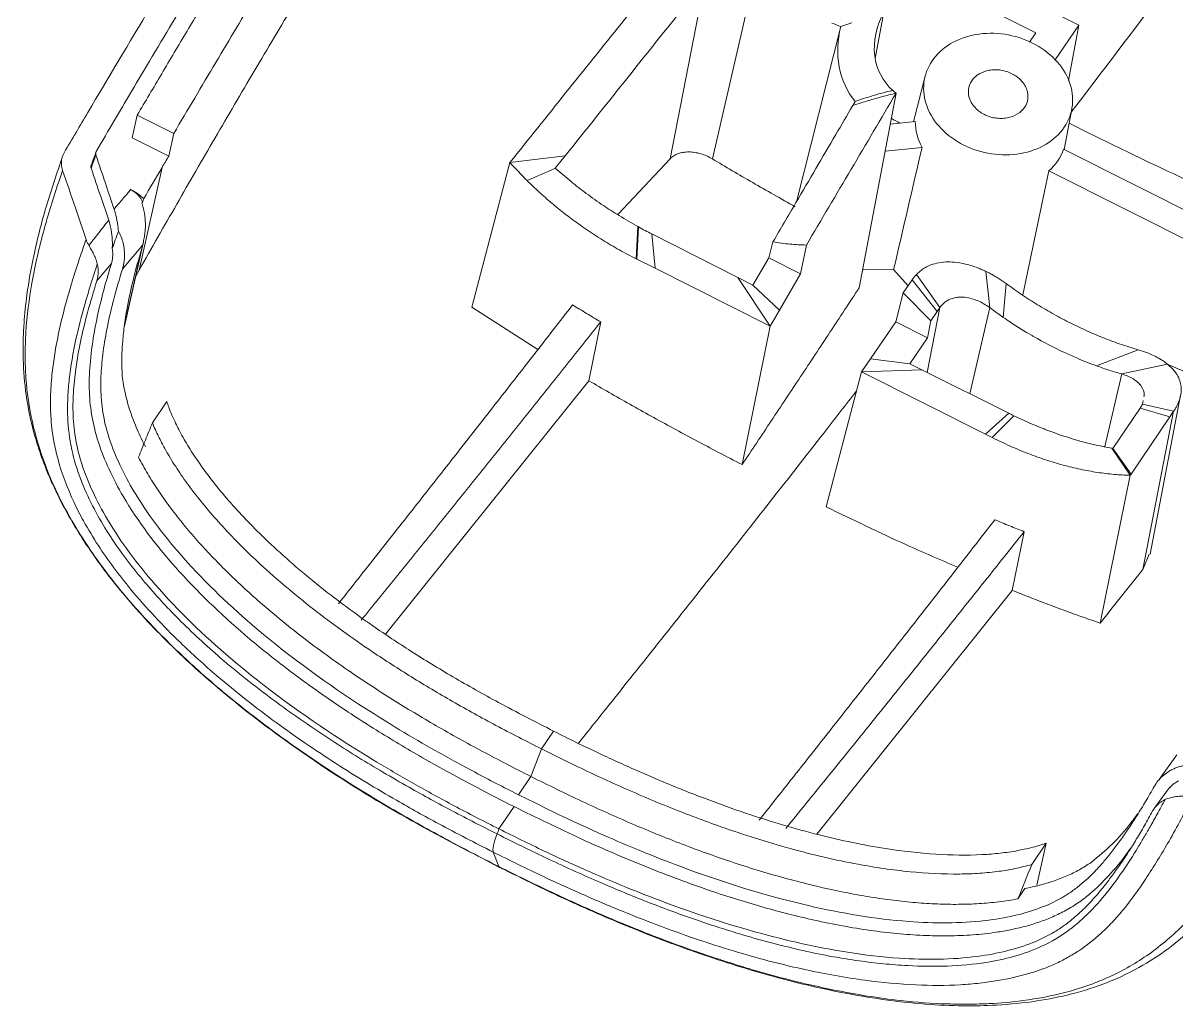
# Model space of a CAD drawing. Header units: inches. Extents: x 1631 to 3663, y 1126 to 1454.
# Drawn here: x 1970.63 to 2001.33, y 1200.53 to 1226.67 of the extents above; entities that cross this region are included whole.
import ezdxf

# ---------------------------------------------------------------- set-up
doc = ezdxf.new("R2010")
doc.units = ezdxf.units.IN
doc.header["$LTSCALE"] = 15

msp = doc.modelspace()

# ---------------------------------------------------------------- linework, layer by layer
at = {"color": 7, "linetype": 'Continuous', "lineweight": 15}
for p, q in [((1989.524, 1231.234), (1998.717, 1226.62)), ((1989.179, 1230.634), (1997.577, 1226.418)), ((1987.846, 1223.064), (1988.769, 1227.799)), ((1990.07, 1227.806), (1988.971, 1223.062)), ((1993.534, 1226.963), (1993.303, 1225.735)), ((1991.207, 1221.923), (1992.387, 1226.581)), ((1992.68, 1226.679), (1992.387, 1226.581)), ((1997.407, 1226.167), (1997.577, 1226.418)), ((1998.717, 1226.62), (1998.094, 1225.699)), ((1998.445, 1225.15), (1998.717, 1226.62)), ((1994.63, 1225.258), (1994.324, 1224.047)), ((1992.704, 1224.479), (1992.769, 1224.59)), ((1992.878, 1219.636), (1993.858, 1224.809)), ((1998.326, 1223.312), (1998.533, 1224.388)), ((1973.534, 1223.623), (1973.669, 1224.225)), ((1973.668, 1224.225), (1974.64, 1223.738)), ((1994.368, 1224.052), (1993.702, 1223.985)), ((1974.506, 1223.136), (1974.64, 1223.738)), ((1973.534, 1223.623), (1974.506, 1223.136)), ((1994.55, 1223.368), (1993.566, 1223.268)), ((1983.584, 1222.968), (1985.054, 1223.141)), ((1985.054, 1223.141), (1984.792, 1222.812)), ((1986.466, 1221.588), (1987.846, 1223.064)), ((2005.88, 1219.519), (1998.313, 1223.318)), ((1973.72, 1220.104), (1974.328, 1222.835)), ((1983.584, 1222.968), (1982.573, 1219.116)), ((1997.233, 1219.445), (1997.923, 1222.74)), ((1997.923, 1222.74), (2005.489, 1218.942)), ((1973.493, 1222.245), (1973.457, 1222.196)), ((1986.947, 1220.402), (1986.986, 1221.261)), ((1986.962, 1220.394), (1987.006, 1221.25)), ((1989.647, 1219.908), (1987.358, 1221.065)), ((1987.358, 1221.065), (1987.446, 1220.151)), ((1973.332, 1218.608), (1973.832, 1220.851)), ((1990.47, 1220.426), (1990.581, 1220.853)), ((1991.471, 1220.769), (1991.316, 1220.001)), ((1986.962, 1220.394), (1986.947, 1220.402)), ((1987.446, 1220.151), (1986.962, 1220.394)), ((1990.05, 1219.705), (1990.47, 1220.426)), ((1990.47, 1220.426), (1991.316, 1220.001)), ((1973.72, 1220.104), (1973.63, 1219.944)), ((1990.507, 1218.615), (1987.446, 1220.151)), ((1991.316, 1220.001), (1990.754, 1219.038)), ((1992.968, 1220.108), (1993.792, 1220.115)), ((1993.792, 1220.115), (1994.179, 1219.687)), ((1995.023, 1219.106), (1994.397, 1219.982)), ((1996.247, 1220.07), (1996.348, 1219.106)), ((1989.647, 1219.908), (1990.05, 1219.705)), ((1990.507, 1218.615), (1989.647, 1219.908)), ((1990.754, 1219.038), (1990.05, 1219.705)), ((1994.05, 1219.496), (1994.283, 1219.84)), ((1994.283, 1219.84), (1994.95, 1218.998)), ((1996.783, 1219.749), (1996.71, 1218.845)), ((1993.85, 1218.729), (1994.05, 1219.496)), ((1994.787, 1218.756), (1994.05, 1219.496)), ((1982.573, 1219.116), (1984.325, 1217.994)), ((1990.507, 1218.615), (1990.754, 1219.038)), ((1995.023, 1219.106), (1994.95, 1218.998)), ((1986.001, 1218.725), (1985.683, 1217.162)), ((1993.176, 1217.742), (1993.85, 1218.729)), ((1993.85, 1218.729), (1994.695, 1218.305)), ((1994.787, 1218.756), (1994.695, 1218.305)), ((1994.95, 1218.998), (1994.787, 1218.756)), ((1989.762, 1214.928), (1990.507, 1218.615)), ((1994.695, 1218.305), (1994.22, 1217.612)), ((2000.299, 1217.984), (1999.192, 1217.556)), ((1993.176, 1217.742), (1992.938, 1217.394)), ((1994.22, 1217.611), (1993.176, 1217.742)), ((1994.22, 1217.612), (1994.542, 1217.451)), ((1999.864, 1217.341), (2001.079, 1217.603)), ((1992.938, 1217.394), (1992.002, 1213.804)), ((1994.542, 1217.451), (1992.938, 1217.394)), ((1996.233, 1215.74), (1992.938, 1217.394)), ((1996.86, 1216.294), (1994.542, 1217.451)), ((1980.27, 1210.419), (1985.683, 1217.162)), ((1974.071, 1216.039), (1974.456, 1216.608)), ((2000.432, 1216.631), (2000.412, 1216.532)), ((2000.614, 1212.544), (2001.429, 1216.773)), ((1996.233, 1215.74), (1996.86, 1216.294)), ((1999.629, 1215.358), (2000.355, 1216.431)), ((2001.144, 1216.204), (2000.355, 1216.431)), ((2000.412, 1216.533), (2001.24, 1216.347)), ((2000.424, 1212.143), (2001.24, 1216.347)), ((2001.24, 1216.347), (2001.144, 1216.204)), ((1996.989, 1216.231), (1996.417, 1215.648)), ((2001.144, 1216.204), (2000.112, 1214.679)), ((1996.417, 1215.648), (1996.233, 1215.74)), ((2000.09, 1214.647), (1999.601, 1215.363)), ((1999.601, 1215.363), (1999.629, 1215.358)), ((2000.112, 1214.679), (1999.629, 1215.358)), ((1999.289, 1210.713), (2000.09, 1214.647)), ((2000.09, 1214.647), (2000.112, 1214.679)), ((1996.948, 1211.584), (1997.266, 1213.145)), ((2000.59, 1212.551), (2000.424, 1212.143)), ((1996.948, 1211.584), (1991.747, 1205.1)), ((1984.746, 1207.839), (1984.425, 1207.365)), ((2001.328, 1207.206), (2000.859, 1206.554)), ((1984.143, 1206.632), (1983.814, 1206.146)), ((2001.134, 1206.338), (2000.773, 1205.841)), ((1983.695, 1205.832), (1983.293, 1205.238)), ((1983.695, 1205.832), (1983.663, 1205.848)), ((1983.141, 1204.621), (1983.285, 1204.239)), ((1997.854, 1204.862), (1997.469, 1204.293)), ((1997.854, 1204.862), (1997.604, 1203.741)), ((1997.101, 1203.378), (1997.287, 1203.652))]:
    msp.add_line(p, q, dxfattribs=at)
at = {"color": 8, "linetype": 'Continuous', "lineweight": 15}
for p, q in [((1973.782, 1220.655), (1973.339, 1218.672)), ((1994.687, 1217.378), (1995.023, 1219.106)), ((1996.348, 1219.106), (1995.817, 1216.815)), ((1999.416, 1215.41), (1999.864, 1217.341)), ((1985.658, 1207.829), (1985.41, 1207.52)), ((1983.285, 1204.239), (1983.31, 1204.215))]:
    msp.add_line(p, q, dxfattribs=at)
at = {"color": 7, "linetype": 'Continuous', "lineweight": 15}
for points, knots in [([(1971.724, 1223.226), (1971.935, 1223.584), (1972.688, 1224.863), (1973.83, 1226.779), (1975.213, 1229.065), (1976.36, 1230.939), (1977.625, 1232.983), (1979.027, 1235.222), (1980.428, 1237.429), (1981.332, 1238.835), (1981.642, 1239.317)], [0, 0, 0, 0, 0.067642, 0.242003, 0.359963, 0.49537, 0.591355, 0.74007, 0.910762, 1, 1, 1, 1]), ([(1972.578, 1223.26), (1972.74, 1223.537), (1973.183, 1224.292), (1974.036, 1225.734), (1975.267, 1227.791), (1977.089, 1230.792), (1979.146, 1234.109), (1981.038, 1237.098), (1982.042, 1238.66), (1982.405, 1239.225)], [0, 0, 0, 0, 0.052752, 0.143955, 0.273621, 0.441767, 0.708678, 0.894772, 1, 1, 1, 1]), ([(1973.669, 1224.225), (1973.885, 1224.591), (1974.324, 1225.333), (1974.998, 1226.465), (1975.696, 1227.63), (1976.418, 1228.826), (1977.165, 1230.056), (1977.936, 1231.317), (1978.734, 1232.61), (1979.556, 1233.935), (1980.117, 1234.829), (1980.401, 1235.282)], [0, 0, 0, 0, 0.100416, 0.203503, 0.309262, 0.417694, 0.528801, 0.642584, 0.759044, 0.878183, 1, 1, 1, 1]), ([(1981.37, 1234.795), (1981.083, 1234.337), (1980.506, 1233.417), (1979.648, 1232.034), (1978.791, 1230.643), (1977.86, 1229.119), (1976.847, 1227.444), (1975.745, 1225.605), (1975.012, 1224.366), (1974.64, 1223.738)], [0, 0, 0, 0, 0.123358, 0.2478, 0.373149, 0.499214, 0.660409, 0.827646, 1, 1, 1, 1]), ([(1973.72, 1220.103), (1974.052, 1220.688), (1974.721, 1221.863), (1975.742, 1223.627), (1976.784, 1225.405), (1977.944, 1227.355), (1979.232, 1229.488), (1980.658, 1231.81), (1981.633, 1233.362), (1982.126, 1234.147)], [0, 0, 0, 0, 0.122922, 0.247099, 0.372677, 0.499807, 0.662854, 0.829503, 1, 1, 1, 1]), ([(1983.584, 1222.968), (1984.078, 1223.584), (1985.067, 1224.814), (1986.55, 1226.665), (1987.541, 1227.903), (1988.035, 1228.521)], [0, 0, 0, 0, 0.33344, 0.666773, 1, 1, 1, 1]), ([(1993.768, 1224.883), (1993.509, 1225.112), (1993.335, 1225.441), (1993.245, 1226.176), (1993.329, 1226.583), (1993.534, 1226.963)], [0, 0, 0, 0, 0.5, 0.5, 1, 1, 1, 1]), ([(1992.769, 1224.59), (1992.558, 1224.852), (1992.265, 1225.485), (1992.294, 1226.221), (1992.387, 1226.581)], [-0.0000013, -0.0000013, -0.0000013, -0.0000013, 0.1729131, 0.3458287, 0.3458287, 0.3458287, 0.3458287]), ([(1997.491, 1226.141), (1997.26, 1226.256), (1997.007, 1226.337), (1996.49, 1226.414), (1996.227, 1226.412), (1995.731, 1226.324), (1995.499, 1226.239), (1995.101, 1226), (1994.936, 1225.845), (1994.696, 1225.491), (1994.621, 1225.29), (1994.576, 1224.874), (1994.604, 1224.658), (1994.76, 1224.244), (1994.887, 1224.046), (1995.22, 1223.696), (1995.426, 1223.546), (1995.657, 1223.43)], [0, 0, 0, 0, 0.125, 0.125, 0.25, 0.25, 0.375, 0.375, 0.5, 0.5, 0.625, 0.625, 0.75, 0.75, 0.875, 0.875, 1, 1, 1, 1]), ([(1995.657, 1223.43), (1995.887, 1223.315), (1996.141, 1223.234), (1996.658, 1223.157), (1996.921, 1223.159), (1997.416, 1223.247), (1997.648, 1223.332), (1998.046, 1223.571), (1998.211, 1223.726), (1998.452, 1224.08), (1998.526, 1224.281), (1998.571, 1224.697), (1998.543, 1224.913), (1998.387, 1225.327), (1998.26, 1225.525), (1997.927, 1225.875), (1997.721, 1226.025), (1997.491, 1226.141)], [0, 0, 0, 0, 0.125, 0.125, 0.25, 0.25, 0.375, 0.375, 0.5, 0.5, 0.625, 0.625, 0.75, 0.75, 0.875, 0.875, 1, 1, 1, 1]), ([(1996.207, 1224.243), (1996.184, 1224.255), (1996.139, 1224.279), (1996.077, 1224.321), (1996.019, 1224.367), (1995.948, 1224.435), (1995.873, 1224.529), (1995.792, 1224.691), (1995.763, 1224.907), (1995.852, 1225.148), (1996.051, 1225.333), (1996.283, 1225.418), (1996.487, 1225.437), (1996.644, 1225.425), (1996.799, 1225.391), (1996.893, 1225.349), (1996.94, 1225.328)], [0, 0, 0, 0, 0.03124, 0.062206, 0.093199, 0.124515, 0.188238, 0.252166, 0.374168, 0.500072, 0.625976, 0.747978, 0.811701, 0.875629, 0.937763, 1, 1, 1, 1]), ([(1996.94, 1225.328), (1996.962, 1225.316), (1997.006, 1225.293), (1997.066, 1225.253), (1997.123, 1225.208), (1997.194, 1225.142), (1997.271, 1225.047), (1997.335, 1224.92), (1997.368, 1224.788), (1997.368, 1224.619), (1997.294, 1224.424), (1997.1, 1224.24), (1996.866, 1224.153), (1996.654, 1224.134), (1996.495, 1224.147), (1996.343, 1224.182), (1996.252, 1224.223), (1996.207, 1224.243)], [0, 0, 0, 0, 0.030179, 0.060114, 0.090076, 0.120333, 0.185331, 0.250543, 0.315541, 0.380753, 0.500411, 0.62007, 0.749587, 0.814585, 0.879797, 0.939846, 1, 1, 1, 1]), ([(1992.769, 1224.59), (1992.834, 1224.613), (1993.01, 1224.672), (1993.288, 1224.759), (1993.554, 1224.832), (1993.711, 1224.87), (1993.768, 1224.883)], [0.0000148, 0.0000148, 0.0000148, 0.0000148, 0.1830497, 0.5000139, 0.8169782, 0.9999992, 0.9999992, 0.9999992, 0.9999992]), ([(1993.858, 1224.809), (1993.46, 1224.135), (1992.664, 1222.786), (1991.869, 1221.441), (1991.471, 1220.769)], [0, 0, 0, 0, 0.500009, 1, 1, 1, 1]), ([(1993.858, 1224.809), (1993.794, 1224.794), (1993.615, 1224.752), (1993.309, 1224.67), (1992.986, 1224.572), (1992.78, 1224.505), (1992.704, 1224.479)], [0, 0, 0, 0, 0.183036, 0.5, 0.816964, 1.000001, 1.000001, 1.000001, 1.000001]), ([(1990.581, 1220.853), (1990.785, 1221.201), (1991.342, 1222.152), (1992.05, 1223.361), (1992.554, 1224.222), (1992.704, 1224.479)], [0.3652288, 0.3652288, 0.3652288, 0.3652288, 0.5482645, 0.8652288, 1, 1, 1, 1]), ([(1993.732, 1224.139), (1993.767, 1224.119), (1993.845, 1224.074), (1993.924, 1224.034), (1993.967, 1224.012)], [0, 0, 0, 0, 0.451687, 1, 1, 1, 1]), ([(1971.685, 1223.13), (1971.532, 1222.683), (1971.233, 1221.812), (1970.922, 1220.581), (1970.737, 1219.544), (1970.658, 1218.782), (1970.631, 1218.21), (1970.633, 1217.576), (1970.7, 1216.751), (1970.873, 1215.906), (1971.08, 1215.241), (1971.246, 1214.799), (1971.468, 1214.282), (1971.832, 1213.561), (1972.458, 1212.551), (1973.389, 1211.341), (1974.663, 1209.987), (1976.303, 1208.544), (1978.322, 1207.055), (1980.683, 1205.574), (1982.416, 1204.678), (1983.31, 1204.216)], [0, 0, 0, 0, 0.057804, 0.112691, 0.155742, 0.186784, 0.206118, 0.225255, 0.263181, 0.305225, 0.32782, 0.34585, 0.361258, 0.394579, 0.441603, 0.502213, 0.576229, 0.663623, 0.764382, 0.878512, 1, 1, 1, 1]), ([(1971.684, 1222.756), (1971.676, 1222.781), (1971.66, 1222.833), (1971.649, 1222.914), (1971.65, 1222.993), (1971.665, 1223.102), (1971.699, 1223.174), (1971.724, 1223.226)], [0, 0, 0, 0, 0.148042, 0.312323, 0.492585, 0.633847, 1, 1, 1, 1]), ([(1972.443, 1222.811), (1972.463, 1222.87), (1972.505, 1222.989), (1972.548, 1223.107), (1972.57, 1223.166)], [0, 0, 0, 0, 0.4997494, 1, 1, 1, 1]), ([(1972.57, 1223.166), (1972.567, 1223.178), (1972.559, 1223.211), (1972.57, 1223.241), (1972.578, 1223.26)], [0, 0, 0, 0, 0.352554, 1, 1, 1, 1]), ([(1973.053, 1221.727), (1972.976, 1221.956), (1972.815, 1222.435), (1972.654, 1222.915), (1972.57, 1223.166)], [0, 0, 0, 0, 0.478706, 1, 1, 1, 1]), ([(1987.846, 1223.064), (1987.861, 1223.079), (1987.889, 1223.107), (1987.94, 1223.144), (1987.997, 1223.176), (1988.079, 1223.21), (1988.193, 1223.239), (1988.343, 1223.25), (1988.502, 1223.238), (1988.663, 1223.201), (1988.822, 1223.144), (1988.921, 1223.089), (1988.971, 1223.062)], [0, 0, 0, 0, 0.063424, 0.126448, 0.189638, 0.253554, 0.379239, 0.504948, 0.629667, 0.753773, 0.877281, 1, 1, 1, 1]), ([(1988.971, 1223.062), (1989.147, 1222.957), (1989.503, 1222.744), (1990.047, 1222.427), (1990.605, 1222.108), (1990.982, 1221.896), (1991.173, 1221.79)], [0, 0, 0, 0, 0.241477, 0.488602, 0.741426, 1, 1, 1, 1]), ([(1983.285, 1204.239), (1983.042, 1204.362), (1982.555, 1204.608), (1981.833, 1204.991), (1981.116, 1205.385), (1980.406, 1205.791), (1979.704, 1206.212), (1979.011, 1206.648), (1978.327, 1207.1), (1977.654, 1207.568), (1976.992, 1208.055), (1976.174, 1208.691), (1975.231, 1209.491), (1974.176, 1210.502), (1973.219, 1211.565), (1972.514, 1212.5), (1971.821, 1213.587), (1971.261, 1214.697), (1970.85, 1216.054), (1970.722, 1216.941), (1970.691, 1217.532), (1970.684, 1217.941), (1970.708, 1218.689), (1970.821, 1219.57), (1971.007, 1220.473), (1971.164, 1221.093), (1971.381, 1221.857), (1971.557, 1222.38), (1971.684, 1222.756)], [0, 0, 0, 0, 0.0334208, 0.0668647, 0.1003161, 0.1337754, 0.1672501, 0.2007428, 0.2342493, 0.2677688, 0.3013032, 0.3348566, 0.3945243, 0.452274, 0.5126101, 0.5678942, 0.5937466, 0.668146, 0.7166512, 0.764619, 0.7769408, 0.789432, 0.8150534, 0.8697453, 0.9002954, 0.9308185, 0.9502521, 1, 1, 1, 1]), ([(1971.684, 1222.756), (1971.797, 1222.424), (1972.007, 1221.809), (1972.213, 1221.197), (1972.308, 1220.916)], [0, 0, 0, 0, 0.540531, 1, 1, 1, 1]), ([(1972.451, 1222.905), (1972.446, 1222.897), (1972.439, 1222.881), (1972.436, 1222.857), (1972.437, 1222.838), (1972.439, 1222.823), (1972.442, 1222.815), (1972.443, 1222.811)], [0, 0, 0, 0, 0.302743, 0.556402, 0.757418, 0.905051, 1, 1, 1, 1]), ([(1972.909, 1221.434), (1972.838, 1221.643), (1972.683, 1222.101), (1972.527, 1222.561), (1972.443, 1222.811)], [0, 0, 0, 0, 0.4552, 1, 1, 1, 1]), ([(1984.792, 1222.812), (1984.927, 1222.692), (1985.196, 1222.464), (1985.624, 1222.132), (1986.051, 1221.831), (1986.51, 1221.536), (1986.818, 1221.355), (1986.986, 1221.261)], [0, 0, 0, 0, 0.205394, 0.395509, 0.602744, 0.785226, 1, 1, 1, 1]), ([(1986.947, 1220.402), (1986.872, 1220.44), (1986.72, 1220.518), (1986.495, 1220.64), (1986.273, 1220.768), (1986.053, 1220.901), (1985.835, 1221.04), (1985.62, 1221.183), (1985.355, 1221.369), (1985.044, 1221.601), (1984.695, 1221.884), (1984.359, 1222.178), (1984.148, 1222.382), (1984.042, 1222.484)], [0, 0, 0, 0, 0.071596, 0.14297, 0.214223, 0.285458, 0.356779, 0.428287, 0.500085, 0.625388, 0.750108, 0.874795, 1, 1, 1, 1]), ([(1973.457, 1222.196), (1973.423, 1222.157), (1973.355, 1222.08), (1973.255, 1221.963), (1973.155, 1221.844), (1973.087, 1221.766), (1973.053, 1221.727)], [0, 0, 0, 0, 0.246352, 0.496481, 0.748765, 1, 1, 1, 1]), ([(1973.814, 1221.919), (1973.801, 1221.944), (1973.774, 1221.993), (1973.726, 1222.059), (1973.667, 1222.126), (1973.591, 1222.191), (1973.525, 1222.227), (1973.493, 1222.245)], [0, 0, 0, 0, 0.184317, 0.357613, 0.520407, 0.762598, 1, 1, 1, 1]), ([(1973.842, 1222.005), (1973.788, 1222.05), (1973.684, 1222.14), (1973.555, 1222.21), (1973.493, 1222.245)], [0, 0, 0, 0, 0.514172, 1, 1, 1, 1]), ([(1973.883, 1221.416), (1973.881, 1221.451), (1973.874, 1221.531), (1973.853, 1221.662), (1973.826, 1221.784), (1973.803, 1221.858), (1973.795, 1221.885)], [0, 0, 0, 0, 0.214989, 0.497707, 0.821337, 1, 1, 1, 1]), ([(1973.814, 1221.919), (1973.819, 1221.933), (1973.828, 1221.962), (1973.837, 1221.99), (1973.842, 1222.005)], [0, 0, 0, 0, 0.489932, 1, 1, 1, 1]), ([(1973.053, 1221.727), (1973.061, 1221.701), (1973.079, 1221.647), (1973.103, 1221.555), (1973.126, 1221.452), (1973.151, 1221.315), (1973.164, 1221.208), (1973.172, 1221.142)], [0, 0, 0, 0, 0.14948, 0.314695, 0.495804, 0.688736, 1, 1, 1, 1]), ([(1972.909, 1221.434), (1972.865, 1221.377), (1972.778, 1221.265), (1972.649, 1221.095), (1972.539, 1220.955), (1972.461, 1220.859), (1972.415, 1220.804), (1972.393, 1220.776), (1972.381, 1220.763)], [0, 0, 0, 0, 0.251092, 0.501364, 0.750953, 0.875547, 0.937807, 1, 1, 1, 1]), ([(1973.005, 1220.678), (1973.006, 1220.705), (1973.008, 1220.765), (1973.008, 1220.861), (1973.001, 1220.972), (1972.987, 1221.105), (1972.963, 1221.237), (1972.936, 1221.351), (1972.917, 1221.41), (1972.909, 1221.434)], [0, 0, 0, 0, 0.093122, 0.207617, 0.343527, 0.500649, 0.717657, 0.883772, 1, 1, 1, 1]), ([(1973.812, 1220.766), (1973.816, 1220.784), (1973.826, 1220.823), (1973.841, 1220.89), (1973.856, 1220.969), (1973.869, 1221.051), (1973.88, 1221.138), (1973.886, 1221.226), (1973.888, 1221.322), (1973.885, 1221.384), (1973.883, 1221.416)], [0, 0, 0, 0, 0.089348, 0.194483, 0.31654, 0.456296, 0.568528, 0.714453, 0.856693, 1, 1, 1, 1]), ([(1987.006, 1221.25), (1987.123, 1221.186), (1987.24, 1221.124), (1987.358, 1221.065), (1987.358, 1221.065)], [0.1565528, 0.1565528, 0.1565528, 0.1565528, 0.8435522, 0.8435626, 0.8435626, 0.8435626, 0.8435626]), ([(1972.308, 1220.916), (1972.25, 1220.751), (1972.144, 1220.45), (1972.01, 1220.037), (1971.909, 1219.707), (1971.805, 1219.35), (1971.682, 1218.894), (1971.521, 1218.193), (1971.403, 1217.454), (1971.355, 1216.759), (1971.363, 1216.17), (1971.429, 1215.613), (1971.606, 1214.835), (1971.881, 1214.119), (1972.267, 1213.368), (1972.744, 1212.578), (1973.577, 1211.466), (1974.654, 1210.322), (1975.955, 1209.146), (1977.075, 1208.268), (1978.406, 1207.326), (1979.477, 1206.639), (1980.668, 1205.936), (1981.788, 1205.311), (1982.655, 1204.869), (1983.141, 1204.621)], [0, 0, 0, 0, 0.024487, 0.044837, 0.061022, 0.07302, 0.097135, 0.127744, 0.17447, 0.202289, 0.225134, 0.25594, 0.27886, 0.333327, 0.358191, 0.391937, 0.456835, 0.544074, 0.603251, 0.694077, 0.737169, 0.82514, 0.867387, 0.925707, 1, 1, 1, 1]), ([(1972.381, 1220.763), (1972.366, 1220.788), (1972.337, 1220.838), (1972.318, 1220.889), (1972.308, 1220.916)], [0, 0, 0, 0, 0.4889959, 1, 1, 1, 1]), ([(1973.172, 1221.142), (1973.143, 1221.063), (1973.086, 1220.909), (1973.032, 1220.754), (1973.005, 1220.678)], [0, 0, 0, 0, 0.511174, 1, 1, 1, 1]), ([(1973.273, 1220.127), (1973.283, 1220.16), (1973.302, 1220.226), (1973.32, 1220.328), (1973.33, 1220.432), (1973.331, 1220.538), (1973.323, 1220.668), (1973.298, 1220.819), (1973.248, 1220.987), (1973.197, 1221.09), (1973.172, 1221.142)], [0, 0, 0, 0, 0.101402, 0.20177, 0.301908, 0.402624, 0.504713, 0.672228, 0.836048, 1, 1, 1, 1]), ([(1972.381, 1220.763), (1972.392, 1220.745), (1972.413, 1220.709), (1972.445, 1220.652), (1972.477, 1220.593), (1972.516, 1220.516), (1972.566, 1220.41), (1972.592, 1220.318), (1972.607, 1220.269)], [0, 0, 0, 0, 0.130905, 0.259564, 0.385455, 0.508079, 0.734261, 1, 1, 1, 1]), ([(1973.005, 1220.678), (1973.008, 1220.656), (1973.015, 1220.61), (1973.018, 1220.54), (1973.017, 1220.46), (1973.007, 1220.371), (1972.991, 1220.309), (1972.983, 1220.278)], [0, 0, 0, 0, 0.1688913, 0.3390462, 0.5117093, 0.7612358, 1, 1, 1, 1]), ([(1973.272, 1217.288), (1973.268, 1217.351), (1973.261, 1217.473), (1973.258, 1217.653), (1973.26, 1217.825), (1973.266, 1217.991), (1973.283, 1218.248), (1973.321, 1218.614), (1973.412, 1219.187), (1973.56, 1219.875), (1973.707, 1220.392), (1973.782, 1220.655)], [0, 0, 0, 0, 0.053688, 0.105383, 0.1552, 0.203159, 0.249202, 0.379247, 0.525047, 0.758584, 1, 1, 1, 1]), ([(1973.782, 1220.655), (1973.787, 1220.673), (1973.798, 1220.71), (1973.807, 1220.747), (1973.812, 1220.766)], [0, 0, 0, 0, 0.477854, 1, 1, 1, 1]), ([(1991.471, 1220.769), (1991.399, 1220.772), (1991.255, 1220.777), (1991.033, 1220.794), (1990.809, 1220.818), (1990.657, 1220.841), (1990.581, 1220.853)], [0, 0, 0, 0, 0.250194, 0.5, 0.749806, 1, 1, 1, 1]), ([(1983.243, 1205.105), (1983.046, 1205.204), (1982.651, 1205.402), (1982.064, 1205.708), (1981.481, 1206.021), (1980.861, 1206.367), (1980.001, 1206.863), (1978.772, 1207.62), (1977.562, 1208.455), (1976.563, 1209.221), (1975.717, 1209.917), (1974.801, 1210.763), (1973.83, 1211.813), (1973.12, 1212.739), (1972.464, 1213.805), (1972.07, 1214.691), (1971.853, 1215.657), (1971.805, 1216.272), (1971.826, 1216.859), (1971.89, 1217.532), (1972.045, 1218.348), (1972.259, 1219.143), (1972.444, 1219.766), (1972.549, 1220.09), (1972.607, 1220.269)], [0, 0, 0, 0, 0.031961, 0.063918, 0.095877, 0.127836, 0.1669, 0.239721, 0.337087, 0.379514, 0.421731, 0.495167, 0.558618, 0.626695, 0.661172, 0.736801, 0.762696, 0.803315, 0.825976, 0.849016, 0.903212, 0.949354, 0.972041, 1, 1, 1, 1]), ([(1983.663, 1205.848), (1983.434, 1205.963), (1982.98, 1206.193), (1982.312, 1206.547), (1981.659, 1206.904), (1981.023, 1207.267), (1980.403, 1207.635), (1979.8, 1208.009), (1979.214, 1208.389), (1978.645, 1208.775), (1978.093, 1209.168), (1977.559, 1209.568), (1977.042, 1209.975), (1976.047, 1210.803), (1974.702, 1212.088), (1973.526, 1213.625), (1972.91, 1214.792), (1972.628, 1215.496), (1972.451, 1216.19), (1972.379, 1216.879), (1972.403, 1217.618), (1972.498, 1218.335), (1972.637, 1219.021), (1972.794, 1219.65), (1972.919, 1220.068), (1972.983, 1220.278)], [0, 0, 0, 0, 0.03879, 0.076972, 0.114555, 0.151548, 0.187959, 0.223794, 0.259062, 0.293774, 0.327935, 0.361556, 0.394643, 0.427205, 0.55702, 0.673603, 0.71386, 0.753085, 0.786165, 0.820745, 0.857388, 0.899305, 0.93232, 0.965891, 1, 1, 1, 1]), ([(1972.593, 1219.816), (1972.6, 1219.839), (1972.613, 1219.885), (1972.624, 1219.959), (1972.631, 1220.049), (1972.629, 1220.153), (1972.614, 1220.231), (1972.607, 1220.269)], [0, 0, 0, 0, 0.159135, 0.322815, 0.492671, 0.750355, 1, 1, 1, 1]), ([(1996.247, 1220.07), (1996.215, 1220.085), (1996.143, 1220.118), (1996.02, 1220.168), (1995.872, 1220.22), (1995.661, 1220.279), (1995.427, 1220.318), (1995.169, 1220.325), (1994.944, 1220.295), (1994.753, 1220.233), (1994.608, 1220.157), (1994.495, 1220.078), (1994.429, 1220.014), (1994.397, 1219.982)], [0, 0, 0, 0, 0.046646, 0.105862, 0.177633, 0.26194, 0.413399, 0.524395, 0.657396, 0.775565, 0.852524, 0.927258, 1, 1, 1, 1]), ([(1983.814, 1206.146), (1983.616, 1206.246), (1983.228, 1206.442), (1982.664, 1206.738), (1982.129, 1207.026), (1981.458, 1207.399), (1980.662, 1207.862), (1979.033, 1208.875), (1977.037, 1210.313), (1974.998, 1212.243), (1973.837, 1213.743), (1973.244, 1214.811), (1972.955, 1215.495), (1972.798, 1216.049), (1972.729, 1216.477), (1972.695, 1216.873), (1972.7, 1217.364), (1972.76, 1217.967), (1972.875, 1218.631), (1973.045, 1219.361), (1973.195, 1219.863), (1973.273, 1220.127)], [0, 0, 0, 0, 0.03452, 0.067503, 0.098951, 0.128868, 0.186952, 0.242054, 0.427122, 0.567775, 0.674238, 0.715934, 0.753994, 0.787301, 0.803994, 0.820897, 0.849025, 0.880808, 0.916467, 0.95616, 1, 1, 1, 1]), ([(1994.397, 1219.982), (1994.376, 1219.96), (1994.336, 1219.915), (1994.3, 1219.865), (1994.283, 1219.84)], [0, 0, 0, 0, 0.502484, 1, 1, 1, 1]), ([(1996.783, 1219.749), (1996.75, 1219.773), (1996.683, 1219.821), (1996.578, 1219.889), (1996.471, 1219.954), (1996.36, 1220.015), (1996.285, 1220.051), (1996.247, 1220.07)], [0, 0, 0, 0, 0.19399, 0.390954, 0.590923, 0.793929, 1, 1, 1, 1]), ([(1983.293, 1205.238), (1983.089, 1205.341), (1982.69, 1205.543), (1982.11, 1205.847), (1981.561, 1206.143), (1980.872, 1206.526), (1980.055, 1207.003), (1978.382, 1208.047), (1976.333, 1209.53), (1974.247, 1211.524), (1973.071, 1213.078), (1972.482, 1214.182), (1972.198, 1214.888), (1972.049, 1215.462), (1971.984, 1215.908), (1971.953, 1216.33), (1971.963, 1216.858), (1972.031, 1217.507), (1972.159, 1218.221), (1972.345, 1219), (1972.508, 1219.536), (1972.593, 1219.816)], [0, 0, 0, 0, 0.034269, 0.066971, 0.098109, 0.127681, 0.185286, 0.239875, 0.423312, 0.562585, 0.667858, 0.70895, 0.746506, 0.779708, 0.796578, 0.813796, 0.843357, 0.876572, 0.913659, 0.954767, 1, 1, 1, 1]), ([(1989.762, 1214.928), (1990.021, 1215.317), (1990.538, 1216.094), (1991.316, 1217.268), (1992.096, 1218.448), (1992.618, 1219.24), (1992.878, 1219.636)], [0, 0, 0, 0, 0.249922, 0.499893, 0.749917, 1, 1, 1, 1]), ([(1996.783, 1219.749), (1996.852, 1219.699), (1996.988, 1219.599), (1997.197, 1219.455), (1997.409, 1219.316), (1997.623, 1219.181), (1997.839, 1219.051), (1998.058, 1218.926), (1998.28, 1218.806), (1998.578, 1218.652), (1998.952, 1218.474), (1999.403, 1218.285), (1999.853, 1218.118), (2000.15, 1218.029), (2000.299, 1217.984)], [0, 0, 0, 0, 0.062757, 0.125264, 0.187608, 0.24988, 0.31217, 0.374567, 0.437161, 0.500041, 0.625527, 0.750203, 0.874787, 1, 1, 1, 1]), ([(1996.348, 1219.106), (1996.345, 1219.107), (1996.25, 1219.178), (1996.105, 1219.261), (1995.899, 1219.339), (1995.714, 1219.383), (1995.557, 1219.388), (1995.373, 1219.362), (1995.257, 1219.32), (1995.118, 1219.222), (1995.06, 1219.161), (1995.023, 1219.106), (1995.023, 1219.106), (1995.023, 1219.106), (1995.023, 1219.106)], [-0.000071, -0.000071, -0.000071, -0.000071, 0.005674, 0.213139, 0.298469, 0.418588, 0.583192, 0.619161, 0.816362, 0.854129, 0.999929, 0.999929, 0.999929, 1, 1, 1, 1]), ([(1979.022, 1211.229), (1979.37, 1211.67), (1980.065, 1212.549), (1981.108, 1213.873), (1982.148, 1215.197), (1983.185, 1216.522), (1984.218, 1217.847), (1984.908, 1218.734), (1985.252, 1219.176)], [0, 0, 0, 0, 0.168866, 0.336849, 0.503951, 0.670175, 0.835524, 1, 1, 1, 1]), ([(1985.252, 1219.176), (1985.376, 1219.101), (1985.625, 1218.949), (1985.875, 1218.8), (1986.001, 1218.725)], [0, 0, 0, 0, 0.497278, 1, 1, 1, 1]), ([(1986.001, 1218.725), (1985.7, 1218.346), (1985.097, 1217.588), (1984.192, 1216.454), (1983.284, 1215.32), (1982.372, 1214.186), (1981.458, 1213.052), (1980.541, 1211.918), (1979.929, 1211.164), (1979.623, 1210.787)], [0, 0, 0, 0, 0.140627, 0.281994, 0.424104, 0.566957, 0.710556, 0.854903, 1, 1, 1, 1]), ([(1999.192, 1217.556), (1999.015, 1217.62), (1998.731, 1217.733), (1998.169, 1217.985), (1997.773, 1218.19), (1997.296, 1218.465), (1997.025, 1218.633), (1996.774, 1218.801), (1996.71, 1218.845)], [0.0000001, 0.0000001, 0.0000001, 0.0000001, 0.2081674, 0.335581, 0.664419, 0.6821136, 0.9182008, 0.9999999, 0.9999999, 0.9999999, 0.9999999]), ([(2001.079, 1217.603), (2001.049, 1217.626), (2000.992, 1217.67), (2000.901, 1217.728), (2000.814, 1217.778), (2000.692, 1217.84), (2000.526, 1217.913), (2000.374, 1217.961), (2000.299, 1217.984)], [0, 0, 0, 0, 0.147289, 0.281107, 0.401444, 0.508295, 0.756709, 1, 1, 1, 1]), ([(1999.864, 1217.341), (1999.808, 1217.356), (1999.698, 1217.387), (1999.53, 1217.439), (1999.362, 1217.495), (1999.248, 1217.536), (1999.192, 1217.556)], [0, 0, 0, 0, 0.2476318, 0.4966969, 0.7474146, 1, 1, 1, 1]), ([(2001.24, 1216.347), (2001.258, 1216.374), (2001.294, 1216.429), (2001.338, 1216.511), (2001.376, 1216.594), (2001.415, 1216.704), (2001.445, 1216.844), (2001.447, 1217.005), (2001.412, 1217.165), (2001.348, 1217.305), (2001.243, 1217.455), (2001.143, 1217.545), (2001.079, 1217.603)], [0, 0, 0, 0, 0.055576, 0.111682, 0.16842, 0.22589, 0.342619, 0.468147, 0.587823, 0.726546, 0.823696, 1, 1, 1, 1]), ([(2001.088, 1217.594), (2001.128, 1217.576), (2001.569, 1217.388), (2002.393, 1217.063), (2003.585, 1216.614), (2004.756, 1216.215), (2005.873, 1215.881), (2006.88, 1215.624), (2007.836, 1215.438), (2008.567, 1215.329), (2008.974, 1215.325), (2009.069, 1215.324)], [0, 0, 0, 0, 0.0147649, 0.1631799, 0.3037704, 0.454871, 0.596214, 0.718557, 0.8319712, 0.9605932, 1, 1, 1, 1]), ([(1973.889, 1215.398), (1973.85, 1215.475), (1973.773, 1215.628), (1973.667, 1215.862), (1973.57, 1216.097), (1973.485, 1216.334), (1973.411, 1216.572), (1973.351, 1216.81), (1973.303, 1217.049), (1973.282, 1217.209), (1973.272, 1217.288)], [0, 0, 0, 0, 0.128839, 0.256789, 0.383613, 0.50914, 0.633303, 0.75624, 0.878278, 1, 1, 1, 1]), ([(1999.864, 1217.341), (1999.973, 1217.301), (2000.154, 1217.235), (2000.307, 1217.108), (2000.416, 1216.969), (2000.481, 1216.85), (2000.457, 1216.747), (2000.453, 1216.733)], [0, 0, 0, 0, 0.317665, 0.52914, 0.637716, 0.94823, 1, 1, 1, 1]), ([(1985.683, 1217.162), (1985.862, 1217.057), (1986.225, 1216.846), (1986.778, 1216.532), (1987.346, 1216.215), (1987.929, 1215.896), (1988.526, 1215.575), (1989.139, 1215.251), (1989.553, 1215.036), (1989.762, 1214.928)], [0, 0, 0, 0, 0.133184, 0.269549, 0.409124, 0.551933, 0.698001, 0.84735, 1, 1, 1, 1]), ([(1974.456, 1216.608), (1974.473, 1216.558), (1974.514, 1216.436), (1974.592, 1216.244), (1974.682, 1216.046), (1974.817, 1215.776), (1975.008, 1215.438), (1975.413, 1214.813), (1976.056, 1213.993), (1977.074, 1212.922), (1978.371, 1211.78), (1979.715, 1210.778), (1980.973, 1209.943), (1982.089, 1209.264), (1983.352, 1208.552), (1984.256, 1208.09), (1984.746, 1207.839)], [0, 0, 0, 0, 0.011368, 0.027578, 0.044676, 0.05794, 0.092556, 0.128218, 0.218349, 0.317201, 0.448269, 0.594267, 0.682869, 0.778241, 0.879836, 1, 1, 1, 1]), ([(2000.354, 1216.431), (2000.365, 1216.448), (2000.387, 1216.482), (2000.404, 1216.516), (2000.412, 1216.533)], [0, 0, 0, 0, 0.507476, 1, 1, 1, 1]), ([(1974.071, 1216.039), (1974.097, 1215.978), (1974.149, 1215.857), (1974.232, 1215.683), (1974.315, 1215.518), (1974.398, 1215.365), (1974.542, 1215.11), (1974.763, 1214.757), (1975.233, 1214.094), (1975.946, 1213.248), (1977.037, 1212.164), (1978.366, 1211.048), (1979.725, 1210.07), (1980.971, 1209.268), (1982.068, 1208.617), (1983.222, 1207.978), (1984.02, 1207.572), (1984.425, 1207.365)], [0, 0, 0, 0, 0.0144259, 0.0283141, 0.0415619, 0.0541139, 0.065929, 0.1045334, 0.144002, 0.2415497, 0.3439902, 0.478651, 0.6204084, 0.7105718, 0.8038309, 0.9002581, 1, 1, 1, 1]), ([(1996.989, 1216.231), (1997.249, 1216.105), (1997.543, 1215.975), (1998.116, 1215.752), (1998.441, 1215.643), (1999.021, 1215.479), (1999.322, 1215.412), (1999.601, 1215.363)], [0, 0, 0, 0, 0.2965329, 0.3333207, 0.6495628, 0.6666809, 0.9999999, 0.9999999, 0.9999999, 0.9999999]), ([(2000.09, 1214.647), (2000.019, 1214.649), (1999.876, 1214.653), (1999.658, 1214.669), (1999.438, 1214.691), (1999.215, 1214.722), (1998.99, 1214.759), (1998.762, 1214.804), (1998.532, 1214.856), (1998.223, 1214.936), (1997.833, 1215.053), (1997.362, 1215.223), (1996.888, 1215.419), (1996.575, 1215.571), (1996.417, 1215.648)], [0, 0, 0, 0, 0.063041, 0.125718, 0.188122, 0.250345, 0.312478, 0.374616, 0.436852, 0.499277, 0.623884, 0.748377, 0.873502, 1, 1, 1, 1]), ([(1984.143, 1206.632), (1983.925, 1206.743), (1983.492, 1206.962), (1982.854, 1207.298), (1982.232, 1207.637), (1981.625, 1207.98), (1981.035, 1208.328), (1980.46, 1208.68), (1979.901, 1209.038), (1979.093, 1209.578), (1978.068, 1210.319), (1977.101, 1211.111), (1976.425, 1211.722), (1976.001, 1212.13), (1975.598, 1212.543), (1975.217, 1212.961), (1974.86, 1213.384), (1974.528, 1213.811), (1974.223, 1214.243), (1973.945, 1214.677), (1973.783, 1214.976), (1973.703, 1215.124)], [0, 0, 0, 0, 0.0539378, 0.106981, 0.1591503, 0.2104598, 0.2609217, 0.310544, 0.3593383, 0.4073207, 0.5251085, 0.6381721, 0.6821383, 0.7251692, 0.767267, 0.8084344, 0.8486705, 0.8879621, 0.9262837, 0.9636254, 1, 1, 1, 1]), ([(1995.495, 1212.199), (1995.036, 1212.397), (1993.868, 1212.903), (1992.707, 1213.464), (1992.002, 1213.804)], [0, 0, 0, 0, 0.392342, 1, 1, 1, 1]), ([(1990.215, 1205.47), (1990.566, 1205.913), (1991.266, 1206.798), (1992.317, 1208.131), (1993.364, 1209.463), (1994.407, 1210.795), (1995.447, 1212.126), (1996.14, 1213.017), (1996.485, 1213.462)], [0, 0, 0, 0, 0.169204, 0.337389, 0.504558, 0.670714, 0.83586, 1, 1, 1, 1]), ([(1996.485, 1213.462), (1996.617, 1213.407), (1996.877, 1213.3), (1997.137, 1213.196), (1997.266, 1213.145)], [0, 0, 0, 0, 0.506355, 1, 1, 1, 1]), ([(1997.266, 1213.145), (1996.916, 1212.706), (1996.215, 1211.824), (1995.164, 1210.508), (1994.11, 1209.191), (1993.052, 1207.876), (1991.991, 1206.561), (1991.284, 1205.689), (1990.929, 1205.252)], [0, 0, 0, 0, 0.164481, 0.329833, 0.496057, 0.663158, 0.831138, 1, 1, 1, 1]), ([(1999.289, 1210.713), (1999.139, 1210.764), (1998.834, 1210.869), (1998.374, 1211.035), (1997.905, 1211.21), (1997.429, 1211.393), (1997.109, 1211.52), (1996.948, 1211.584)], [0, 0, 0, 0, 0.1932391, 0.3900747, 0.590304, 0.7936976, 1, 1, 1, 1]), ([(1984.746, 1207.839), (1984.952, 1207.736), (1985.353, 1207.537), (1985.94, 1207.256), (1986.493, 1206.999), (1987.013, 1206.766), (1987.751, 1206.447), (1988.698, 1206.065), (1990.125, 1205.552), (1991.737, 1205.071), (1993.426, 1204.716), (1994.879, 1204.547), (1995.901, 1204.53), (1996.625, 1204.587), (1996.998, 1204.641), (1997.285, 1204.698), (1997.491, 1204.747), (1997.686, 1204.803), (1997.805, 1204.845), (1997.854, 1204.862)], [0, 0, 0, 0, 0.0502989, 0.0976092, 0.1419412, 0.1833031, 0.2217018, 0.3171579, 0.4057552, 0.5521194, 0.683482, 0.7821525, 0.8721634, 0.9076085, 0.9420184, 0.9552606, 0.9722828, 0.9886627, 1, 1, 1, 1]), ([(1984.425, 1207.365), (1984.66, 1207.248), (1985.124, 1207.017), (1985.821, 1206.686), (1986.509, 1206.371), (1987.191, 1206.075), (1987.864, 1205.797), (1988.53, 1205.537), (1989.583, 1205.152), (1991.012, 1204.699), (1992.697, 1204.302), (1994.205, 1204.081), (1995.291, 1204.024), (1996.083, 1204.053), (1996.571, 1204.102), (1997.034, 1204.178), (1997.318, 1204.253), (1997.469, 1204.293)], [0, 0, 0, 0, 0.05736, 0.113613, 0.1688, 0.222945, 0.276069, 0.328187, 0.379312, 0.521139, 0.655901, 0.758282, 0.8558, 0.895332, 0.933949, 0.965011, 1, 1, 1, 1]), ([(2001.586, 1206.929), (2001.551, 1206.924), (2001.48, 1206.915), (2001.377, 1206.888), (2001.277, 1206.852), (2001.18, 1206.807), (2001.067, 1206.74), (2000.944, 1206.645), (2000.82, 1206.517), (2000.758, 1206.418), (2000.727, 1206.368)], [0, 0, 0, 0, 0.09852, 0.196391, 0.294524, 0.393823, 0.49516, 0.664602, 0.831532, 1, 1, 1, 1]), ([(1983.285, 1204.239), (1983.512, 1204.126), (1983.976, 1203.895), (1984.688, 1203.555), (1985.428, 1203.216), (1986.194, 1202.881), (1986.986, 1202.553), (1987.769, 1202.25), (1988.828, 1201.867), (1990.291, 1201.399), (1992.108, 1200.946), (1993.805, 1200.672), (1995.007, 1200.582), (1995.789, 1200.573), (1996.458, 1200.591), (1997.326, 1200.666), (1998.235, 1200.839), (1998.972, 1201.068), (1999.704, 1201.364), (2000.555, 1201.84), (2001.444, 1202.59), (2002.012, 1203.211), (2002.422, 1203.732), (2002.72, 1204.14), (2003.062, 1204.655), (2003.394, 1205.193), (2003.746, 1205.8), (2003.989, 1206.249), (2004.112, 1206.477)], [0, 0, 0, 0, 0.031145, 0.063409, 0.096678, 0.130825, 0.165717, 0.201564, 0.233656, 0.303634, 0.389708, 0.463349, 0.515051, 0.538627, 0.560483, 0.59818, 0.647054, 0.676291, 0.695704, 0.747553, 0.800517, 0.84546, 0.85605, 0.886317, 0.910662, 0.935518, 0.96726, 1, 1, 1, 1]), ([(1997.101, 1203.378), (1997.018, 1203.362), (1996.849, 1203.332), (1996.593, 1203.296), (1996.331, 1203.269), (1996.065, 1203.249), (1995.794, 1203.236), (1995.518, 1203.231), (1995.238, 1203.232), (1994.955, 1203.241), (1994.668, 1203.256), (1994.378, 1203.278), (1994.084, 1203.305), (1993.787, 1203.339), (1993.487, 1203.379), (1993.184, 1203.425), (1992.878, 1203.477), (1992.569, 1203.535), (1991.898, 1203.671), (1990.854, 1203.928), (1989.49, 1204.347), (1988.149, 1204.83), (1986.833, 1205.366), (1985.49, 1205.967), (1984.597, 1206.408), (1984.143, 1206.632)], [0, 0, 0, 0, 0.019139, 0.03855, 0.058231, 0.078186, 0.098417, 0.118923, 0.1397, 0.160746, 0.182054, 0.203624, 0.225455, 0.247548, 0.269903, 0.29252, 0.315399, 0.338541, 0.361946, 0.466735, 0.575605, 0.67627, 0.780486, 0.888356, 1, 1, 1, 1]), ([(2001.14, 1206.333), (2001.154, 1206.351), (2001.214, 1206.431), (2001.306, 1206.479), (2001.375, 1206.515)], [0, 0, 0, 0, 0.234244, 1, 1, 1, 1]), ([(2000.727, 1206.368), (2000.65, 1206.234), (2000.502, 1205.974), (2000.274, 1205.602), (2000.05, 1205.256), (1999.829, 1204.938), (1999.611, 1204.647), (1999.396, 1204.383), (1999.183, 1204.145), (1998.973, 1203.934), (1998.752, 1203.737), (1998.513, 1203.557), (1998.163, 1203.337), (1997.664, 1203.11), (1996.983, 1202.913), (1995.824, 1202.721), (1993.974, 1202.728), (1991.23, 1203.194), (1988.88, 1203.935), (1987.087, 1204.638), (1986.049, 1205.08), (1984.951, 1205.583), (1984.205, 1205.953), (1983.814, 1206.146)], [0, 0, 0, 0, 0.024839, 0.048388, 0.070663, 0.091683, 0.11147, 0.130051, 0.147457, 0.163729, 0.178913, 0.195863, 0.212604, 0.246012, 0.284019, 0.325637, 0.431944, 0.572478, 0.757581, 0.812755, 0.870903, 0.93232, 1, 1, 1, 1]), ([(2001.766, 1206.127), (2001.752, 1206.1), (2001.724, 1206.045), (2001.671, 1205.937), (2001.576, 1205.753), (2001.393, 1205.4), (2001.038, 1204.758), (2000.538, 1203.945), (2000.041, 1203.247), (1999.635, 1202.776), (1999.253, 1202.392), (1998.839, 1202.065), (1998.417, 1201.809), (1998.105, 1201.651), (1997.763, 1201.509), (1997.259, 1201.343), (1996.688, 1201.216), (1996.077, 1201.131), (1995.356, 1201.069), (1994.332, 1201.073), (1992.958, 1201.204), (1991.378, 1201.485), (1989.918, 1201.866), (1988.639, 1202.271), (1987.617, 1202.634), (1986.542, 1203.054), (1985.495, 1203.501), (1984.341, 1204.027), (1983.585, 1204.401), (1983.141, 1204.621)], [0, 0, 0, 0, 0.0043449, 0.0086183, 0.0171029, 0.0336652, 0.0651204, 0.1216008, 0.1704653, 0.189913, 0.2124066, 0.2492293, 0.2664862, 0.2839777, 0.2996888, 0.3196122, 0.3593763, 0.3817565, 0.4060302, 0.4603412, 0.522944, 0.5953731, 0.6800598, 0.7282474, 0.7779485, 0.8275564, 0.8852389, 0.9325752, 1, 1, 1, 1]), ([(2001.02, 1206.021), (2000.949, 1205.891), (2000.815, 1205.645), (2000.623, 1205.305), (2000.451, 1205.01), (2000.216, 1204.614), (1999.865, 1204.064), (1999.381, 1203.414), (1998.904, 1202.91), (1998.374, 1202.462), (1997.773, 1202.104), (1997.002, 1201.832), (1996.165, 1201.656), (1995.221, 1201.573), (1994.304, 1201.586), (1993.52, 1201.648), (1992.86, 1201.726), (1992.146, 1201.841), (1991.109, 1202.053), (1989.899, 1202.373), (1988.546, 1202.807), (1987.314, 1203.259), (1986.264, 1203.691), (1985.396, 1204.073), (1984.693, 1204.396), (1983.97, 1204.741), (1983.485, 1204.983), (1983.243, 1205.105)], [0, 0, 0, 0, 0.022312, 0.041971, 0.058988, 0.073954, 0.111818, 0.158174, 0.197929, 0.218066, 0.264712, 0.303515, 0.340522, 0.391685, 0.442996, 0.474616, 0.506359, 0.539744, 0.579645, 0.659789, 0.720621, 0.784884, 0.849163, 0.884397, 0.921708, 0.960834, 1, 1, 1, 1]), ([(2000.083, 1204.705), (2000.056, 1204.666), (1999.883, 1204.411), (1999.535, 1204.004), (1999.091, 1203.561), (1998.693, 1203.258), (1998.347, 1203.048), (1997.996, 1202.881), (1997.639, 1202.747), (1997.278, 1202.639), (1996.905, 1202.553), (1996.446, 1202.473), (1995.894, 1202.413), (1995.244, 1202.387), (1994.57, 1202.4), (1993.876, 1202.451), (1993.162, 1202.536), (1992.43, 1202.655), (1991.477, 1202.849), (1990.299, 1203.149), (1988.806, 1203.617), (1987.189, 1204.222), (1985.446, 1204.972), (1984.287, 1205.541), (1983.695, 1205.832)], [0, 0, 0, 0, 0.008111, 0.053979, 0.094047, 0.118292, 0.141741, 0.164488, 0.185846, 0.207446, 0.229285, 0.251353, 0.286889, 0.323549, 0.361357, 0.400329, 0.440484, 0.481842, 0.524422, 0.602954, 0.684456, 0.784969, 0.890098, 1, 1, 1, 1]), ([(2001.02, 1206.021), (2000.997, 1206.01), (2000.95, 1205.987), (2000.885, 1205.943), (2000.814, 1205.884), (2000.743, 1205.81), (2000.703, 1205.746), (2000.683, 1205.715)], [0, 0, 0, 0, 0.164785, 0.332775, 0.505809, 0.758998, 1, 1, 1, 1]), ([(2001.02, 1206.021), (2001.044, 1206.031), (2001.088, 1206.049), (2001.157, 1206.069), (2001.223, 1206.084), (2001.313, 1206.098), (2001.43, 1206.11), (2001.523, 1206.112), (2001.57, 1206.113)], [0, 0, 0, 0, 0.135907, 0.263106, 0.381443, 0.49074, 0.742433, 1, 1, 1, 1]), ([(2000.683, 1205.715), (2000.611, 1205.585), (2000.47, 1205.332), (2000.254, 1204.968), (2000.042, 1204.627), (1999.831, 1204.309), (1999.622, 1204.014), (1999.415, 1203.742), (1999.21, 1203.492), (1999.007, 1203.265), (1998.805, 1203.061), (1998.586, 1202.863), (1998.345, 1202.673), (1997.987, 1202.438), (1997.482, 1202.191), (1996.791, 1201.974), (1995.611, 1201.759), (1993.717, 1201.748), (1990.901, 1202.215), (1988.489, 1202.973), (1986.648, 1203.693), (1985.585, 1204.146), (1984.458, 1204.661), (1983.694, 1205.039), (1983.293, 1205.238)], [0, 0, 0, 0, 0.0231414, 0.0452402, 0.0663059, 0.0863502, 0.1053871, 0.1234337, 0.1405101, 0.1566409, 0.1718554, 0.1861888, 0.2034808, 0.2204263, 0.2537813, 0.2913506, 0.3324596, 0.4377149, 0.5769261, 0.7602555, 0.8148287, 0.8723861, 0.9330254, 1, 1, 1, 1]), ([(2000.293, 1205.655), (2000.231, 1205.57), (2000.023, 1205.279), (1999.625, 1204.824), (1999.238, 1204.505), (1999.048, 1204.348)], [0, 0, 0, 0, 0.1745662, 0.5944432, 1, 1, 1, 1]), ([(1983.243, 1205.105), (1983.2, 1204.99), (1983.167, 1204.883), (1983.131, 1204.714), (1983.129, 1204.653), (1983.141, 1204.621)], [0, 0, 0, 0, 0.5, 0.5, 1, 1, 1, 1]), ([(1999.048, 1204.348), (1998.998, 1204.314), (1998.896, 1204.245), (1998.737, 1204.152), (1998.572, 1204.065), (1998.402, 1203.986), (1998.226, 1203.914), (1998.046, 1203.849), (1997.861, 1203.791), (1997.673, 1203.739), (1997.481, 1203.692), (1997.352, 1203.665), (1997.287, 1203.652)], [0, 0, 0, 0, 0.0973616, 0.1948726, 0.2928192, 0.3914385, 0.4908679, 0.5911743, 0.6923427, 0.7942751, 0.8968583, 1, 1, 1, 1]), ([(1983.31, 1204.215), (1983.952, 1203.898), (1985.173, 1203.297), (1986.911, 1202.556), (1988.333, 1202.019), (1989.412, 1201.66), (1990.167, 1201.432), (1990.725, 1201.277), (1991.217, 1201.15), (1991.776, 1201.017), (1992.55, 1200.854), (1993.52, 1200.69), (1994.59, 1200.57), (1995.604, 1200.523), (1996.597, 1200.543), (1997.56, 1200.639), (1998.557, 1200.837), (1999.512, 1201.142), (2000.407, 1201.574), (2001.229, 1202.124), (2001.854, 1202.685), (2002.259, 1203.102), (2002.417, 1203.295), (2002.447, 1203.333)], [0, 0, 0, 0, 0.103293, 0.196443, 0.272267, 0.322518, 0.360469, 0.386097, 0.406249, 0.433782, 0.469011, 0.520461, 0.575854, 0.624994, 0.66776, 0.72027, 0.766063, 0.816439, 0.866822, 0.912098, 0.962617, 0.992703, 1, 1, 1, 1])]:
    msp.add_open_spline(points, degree=3, knots=knots, dxfattribs=at)
at = {"color": 8, "linetype": 'Continuous', "lineweight": 15}
for points, knots in [([(2003.565, 1230.977), (2002.697, 1229.823), (2001.008, 1227.576), (1999.332, 1225.373), (1998.517, 1224.302)], [0, 0, 0, 0, 0.513534, 1, 1, 1, 1]), ([(1998.461, 1224.01), (1999.044, 1223.721), (2000.301, 1223.098), (2002.269, 1222.183), (2004.363, 1221.276), (2006.467, 1220.46), (2008.402, 1219.82), (2010.104, 1219.385), (2011.473, 1219.133), (2012.258, 1219.118), (2012.591, 1219.112)], [0, 0, 0, 0, 0.124225, 0.267601, 0.416229, 0.564915, 0.708465, 0.820775, 0.923993, 1, 1, 1, 1]), ([(1992.807, 1216.892), (1992.518, 1216.52), (1991.27, 1214.912), (1989.041, 1212.077), (1987.112, 1209.654), (1986.127, 1208.416)], [0, 0, 0, 0, 0.128315, 0.554704, 1, 1, 1, 1])]:
    msp.add_open_spline(points, degree=3, knots=knots, dxfattribs=at)
at = {"color": 7, "linetype": 'Continuous', "lineweight": 15}
for points in [[(1985.054, 1223.141), (1986.17, 1224.537), (1987.287, 1225.937), (1988.404, 1227.341)], [(1992.153, 1226.674), (1992.231, 1226.642), (1992.309, 1226.611), (1992.387, 1226.581)], [(1993.858, 1224.809), (1993.827, 1224.833), (1993.797, 1224.857), (1993.768, 1224.883)], [(1994.55, 1223.368), (1994.432, 1223.586), (1994.37, 1223.821), (1994.368, 1224.052)], [(1993.792, 1220.115), (1994.044, 1221.2), (1994.297, 1222.284), (1994.55, 1223.368)], [(1972.578, 1223.26), (1972.535, 1223.142), (1972.492, 1223.024), (1972.451, 1222.905)], [(1974.329, 1222.835), (1974.388, 1222.935), (1974.447, 1223.036), (1974.506, 1223.136)], [(1998.313, 1223.318), (1998.238, 1223.102), (1998.104, 1222.903), (1997.923, 1222.74)], [(1974.329, 1222.835), (1974.165, 1222.556), (1974.003, 1222.279), (1973.842, 1222.005)], [(1983.584, 1222.968), (1983.73, 1222.804), (1983.883, 1222.643), (1984.042, 1222.484)], [(1984.042, 1222.484), (1984.292, 1222.594), (1984.542, 1222.703), (1984.792, 1222.812)], [(1973.795, 1221.885), (1973.801, 1221.896), (1973.808, 1221.908), (1973.814, 1221.919)], [(1986.986, 1221.261), (1986.993, 1221.258), (1986.999, 1221.254), (1987.006, 1221.25)], [(1973.812, 1220.766), (1973.632, 1220.553), (1973.452, 1220.34), (1973.273, 1220.127)], [(1972.983, 1220.278), (1972.853, 1220.124), (1972.723, 1219.97), (1972.593, 1219.816)], [(1996.71, 1218.845), (1996.587, 1218.93), (1996.466, 1219.016), (1996.348, 1219.106)], [(1996.86, 1216.294), (1996.903, 1216.273), (1996.946, 1216.252), (1996.989, 1216.231)], [(1973.703, 1215.124), (1973.764, 1215.276), (1973.885, 1215.58), (1974.009, 1215.886), (1974.071, 1216.039)], [(2000.424, 1212.143), (2000.048, 1211.667), (1999.669, 1211.19), (1999.289, 1210.713)], [(1986.127, 1208.416), (1985.971, 1208.221), (1985.815, 1208.025), (1985.658, 1207.829)], [(1984.425, 1207.365), (1984.33, 1207.12), (1984.236, 1206.875), (1984.143, 1206.632)], [(1983.293, 1205.238), (1983.276, 1205.193), (1983.259, 1205.149), (1983.243, 1205.105)], [(1997.101, 1203.378), (1997.222, 1203.681), (1997.345, 1203.987), (1997.469, 1204.293)]]:
    msp.add_open_spline(points, degree=3, dxfattribs=at)

doc.saveas('drawing.dxf')
